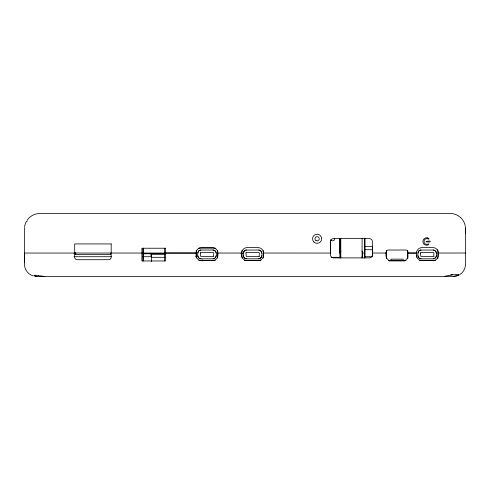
<?xml version="1.0" encoding="UTF-8"?>
<svg xmlns="http://www.w3.org/2000/svg" width="490" height="490" viewBox="0 0 490 490"><rect width="100%" height="100%" fill="white"/><g stroke="black" fill="none" stroke-linecap="round" stroke-linejoin="round"><path stroke-width="0.73" d="M75.289 252.411L75.289 254.579L110.569 254.579L110.569 253.061M151.588 261.574L151.588 253.734M164.407 260.968L164.401 248.234M217.934 253.036L217.934 255.149A5.476 5.476 0 0 1 212.464 260.619L201.513 260.619A5.476 5.476 0 0 1 196.037 255.149L196.037 253.036A5.476 5.476 0 0 1 201.506 247.585L212.458 247.585A5.476 5.476 0 0 1 217.934 253.061L241.656 253.036A5.476 5.476 0 0 1 247.125 247.585L258.077 247.585A5.476 5.476 0 0 1 263.553 253.061L263.559 255.149A5.476 5.476 0 0 1 258.083 260.619L247.132 260.619A5.476 5.476 0 0 1 241.656 255.149L241.656 253.036L241.043 253.061M330.493 243.463L330.493 253.061L263.559 253.036M340.911 250.966A5.476 5.476 0 0 0 340.495 253.061L339.889 253.061L339.889 238.189M340.801 258.059L340.801 238.299M362.092 258.059L362.092 238.299M361.975 250.966A5.476 5.476 0 0 1 362.398 253.061L362.398 255.125A5.476 5.476 0 0 1 361.981 257.219M364.829 258.224L364.829 238.189L364.829 257.317M372.412 255.982L372.412 246.372L364.829 246.372M386.273 256.711L386.273 250.764M386.42 258.818L386.42 250.457M390.983 260.337L390.983 259.124L403.148 259.124L403.148 260.337M407.711 258.818L407.711 250.457M416.537 253.649L416.537 253.036L407.864 253.012L407.864 257.881L404.826 260.925L389.317 260.925L386.273 257.881L386.273 251.842A1.825 1.825 0 0 1 388.098 250.016L406.038 250.016A1.825 1.825 0 0 1 407.864 251.842L407.864 253.061L416.531 253.061A5.476 5.476 0 0 1 422.006 247.585L432.952 247.585A5.476 5.476 0 0 1 438.428 253.061L438.434 255.149A5.476 5.476 0 0 1 432.958 260.625L422.006 260.625A5.476 5.476 0 0 1 416.537 255.149M465.494 233.289L465.42 227.225M24.518 227.985L24.506 262.462M197.856 253.054L198.517 251.137L200.22 250.072L213.064 250.016C217.511 250.145 217.56 258.671 213.064 258.818L200.9 258.818C198.052 258.849 197.207 255.296 197.856 253.054A3.044 3.044 0 0 1 200.9 250.016M243.475 253.061L244.143 251.143L245.839 250.078L258.683 250.016C263.13 250.151 263.179 258.677 258.683 258.818L246.519 258.818C243.671 258.849 242.826 255.302 243.475 253.061A3.044 3.044 0 0 1 246.519 250.016M418.019 253.061L418.68 251.143L420.383 250.078L433.221 250.016C437.668 250.151 437.717 258.677 433.221 258.818L421.057 258.818C418.209 258.849 417.364 255.302 418.019 253.061A3.044 3.044 0 0 1 421.057 250.016M24.573 227.207L24.665 226.496A15.208 15.208 0 0 1 26.295 221.56L27.293 221.125M27.06 220.28C29.823 216.084 34.766 213.462 39.788 213.524L450.292 213.524C457.605 213.377 464.398 219.238 465.329 226.496M34.276 275.515A7.295 1.017 8.7 0 0 34.006 275.686L36.934 276.434L453.336 276.434L456.043 276.127L458.775 275.098A7.313 1.066 -6.4 0 0 458.891 274.908M459.926 274.498C463.356 272.318 465.531 268.336 465.5 264.269L465.476 227.985M451.927 274.835L452.509 274.492L450.855 275L451.388 274.915M458.322 275.368L453.336 276.434M445.851 276.139L444.675 276.434L448.773 275.368M198.615 248.173L215.343 248.173M364.829 249.716L372.369 249.716M339.895 253.018L340.501 253.018L340.501 255.125A5.476 5.476 0 0 0 340.918 257.219M362.398 253.018L364.829 253.061M372.418 253.018L386.273 253.061M438.434 253.036L465.5 253.018M75.999 253.71L73.959 253.716L75.478 253.716M142.468 253.71L164.652 253.71M241.056 253.71L242.599 253.71M143.154 253.716L152.274 253.716M151.588 254.273L165.063 254.273M73.972 256.711L111.328 256.711M142.59 256.705L150.975 256.705L150.975 253.789M195.455 256.705L196.931 256.705M364.829 256.705L372.369 256.705M151.588 257.317L165.063 257.317M331.136 257.324L339.895 257.324M198.615 260.337L215.343 260.337M244.234 260.337L260.962 260.337M388.699 260.337L406.192 260.337M419.538 260.337L435.506 260.337M165.626 253.018L196.037 253.036L24.5 253.061L24.506 264.269C24.427 269.494 28.12 274.467 33.136 275.913M41.632 276.207L44.419 276.434L40.872 276.097M36.934 276.434L34.668 276.109M427.231 237.84C424.763 237.356 422.405 239.806 422.986 242.256A3.718 3.718 0 0 0 423.991 244.136C425.026 245.478 428.726 245.79 428.915 243.849C422.435 246.672 422.429 236.333 428.922 239.163L428.83 238.514A3.632 3.632 0 0 0 427.231 237.84M42.759 276.348L43.126 276.378M41.233 276.152L38.355 275.68M330.493 242.066L330.493 245.821M437.784 249.698L437.784 258.818M416.494 251.976L416.494 257.299M339.895 238.63L339.895 257.973M263.246 250.457L263.246 258.059M241.956 250.457L241.956 258.059M217.627 250.451L217.627 258.052M202.113 259.749L202.113 260.962M196.337 250.451L196.337 258.052M34.184 275.386A7.326 1.09 14.1 0 1 38.189 275.582M449.024 275.386A7.24 0.655 -8.7 0 1 450.923 275.055M458.585 274.743A7.24 1.09 -5.3 0 1 458.652 275.349M458.64 274.657A7.264 0.662 -8.7 0 1 458.769 274.927M451.903 274.976A7.258 0.937 -8.4 0 1 458.726 274.725M389.501 260.184A5.476 5.476 0 0 0 391.596 260.6L402.547 260.6A5.476 5.476 0 0 0 404.642 260.184M386.537 257.219A5.476 5.476 0 0 1 386.12 255.125L386.12 253.018A5.476 5.476 0 0 1 386.53 250.966M334.646 238.214A2.131 2.131 0 0 1 330.744 239.831M261.727 255.78A3.044 3.044 0 0 1 258.683 258.818M246.519 258.818A3.044 3.044 0 0 1 243.475 255.78M258.683 250.016A3.044 3.044 0 0 1 261.727 253.061M436.265 255.78A3.044 3.044 0 0 1 433.221 258.818M421.057 258.818A3.044 3.044 0 0 1 418.019 255.78M433.221 250.016A3.044 3.044 0 0 1 436.265 253.061M216.102 255.774A3.044 3.044 0 0 1 213.064 258.818M200.9 258.818A3.044 3.044 0 0 1 197.856 255.774M213.064 250.016A3.044 3.044 0 0 1 216.102 253.054M143.111 248.234L143.117 260.968L143.111 248.234M165.62 248.234L165.62 260.968L141.898 260.968L141.898 248.234L165.62 248.234M200.306 252.901L200.637 256.319L213.965 256.49C212.74 255.731 214.779 252.92 213.064 252.43L200.9 252.43L200.306 252.901M245.925 252.907L246.256 256.325L259.584 256.497C258.359 255.737 260.398 252.926 258.683 252.43L246.519 252.43L245.925 252.907M420.463 252.907L420.794 256.325L434.122 256.497C432.897 255.737 434.936 252.926 433.221 252.43L421.057 252.43L420.463 252.907M330.597 240.847L330.493 254.843A3.044 3.044 0 0 0 333.537 257.887L369.38 257.887A3.038 3.038 0 0 0 372.418 254.843L372.308 240.847A3.044 3.044 0 0 0 369.374 238.593L333.531 238.593A3.044 3.044 0 0 0 330.597 240.847M426.135 241.319L426.576 241.974L429.859 241.974L430.336 241.503L429.859 241.025L426.135 241.319M111.181 243.934L74.682 243.934L74.688 257.275A2.432 2.432 0 0 0 77.12 259.706L108.749 259.706A2.432 2.432 0 0 0 111.181 257.275L111.181 243.934M316.044 240.608A2.131 2.131 0 0 0 319.235 238.765A2.131 2.131 0 0 0 316.044 236.921A2.131 2.131 0 0 0 316.044 240.608M313.882 241.993A4.563 4.563 0 0 0 321.514 239.947A4.563 4.563 0 0 0 315.928 234.361A4.563 4.563 0 0 0 313.882 241.993"/></g></svg>
